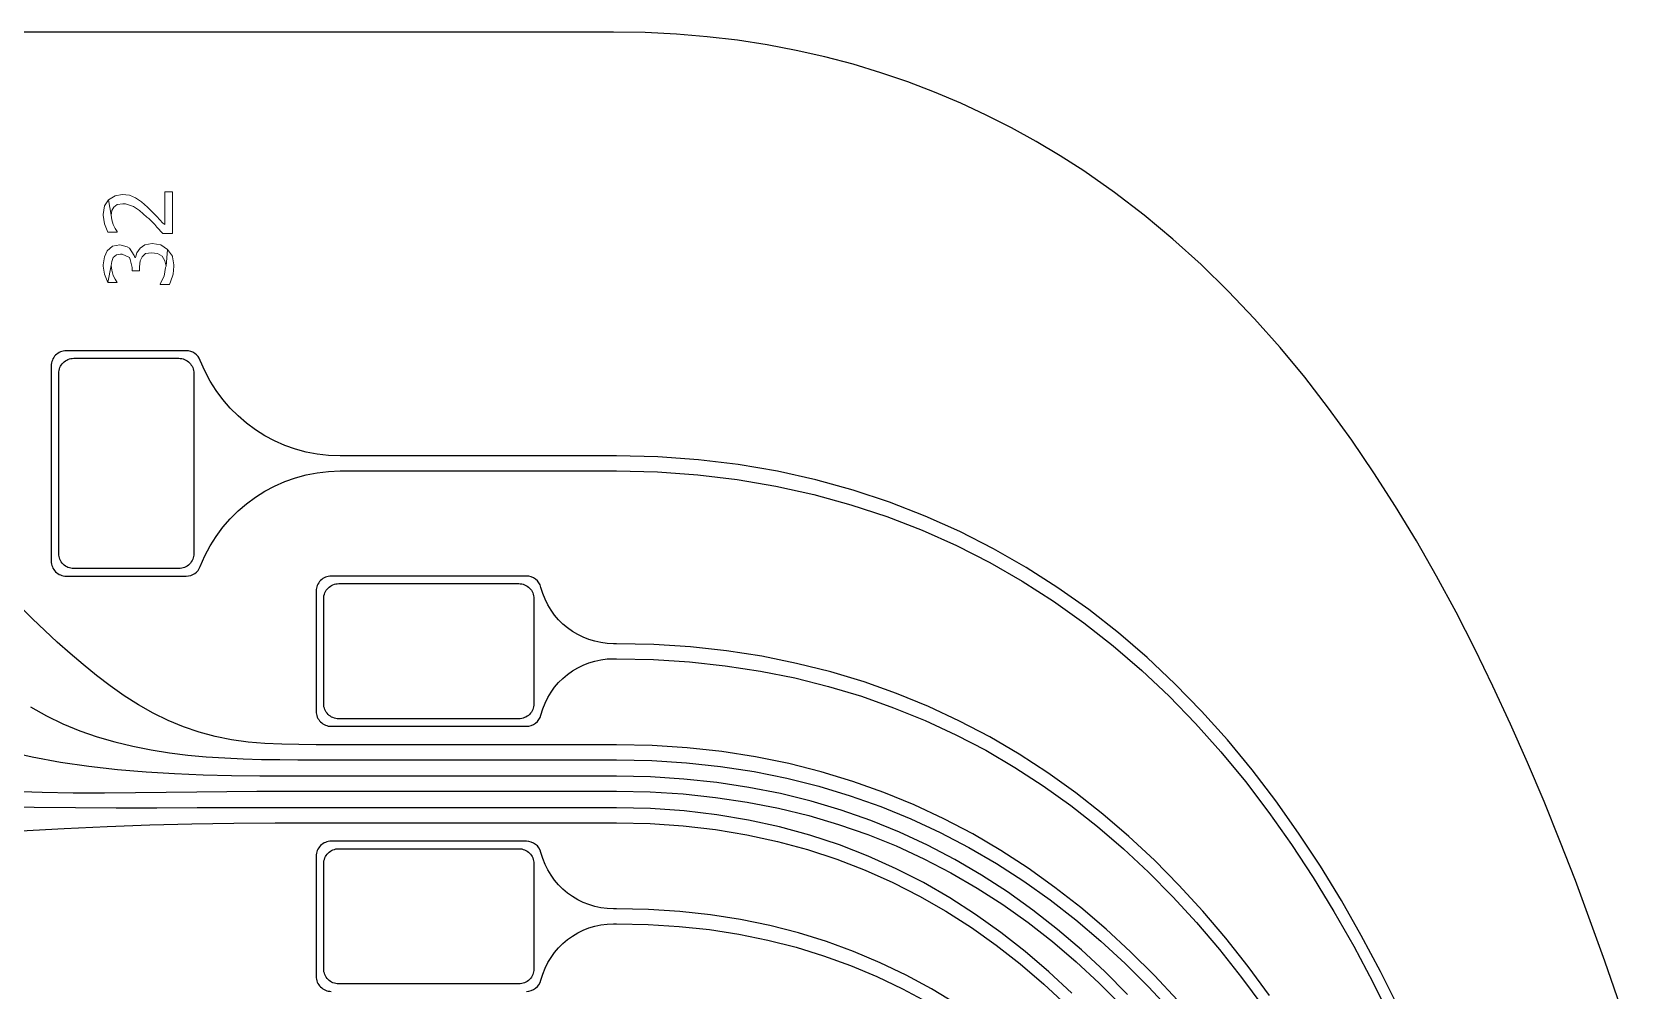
# Model space of a CAD drawing. Header units: millimetres. Extents: x 0 to 17.1, y 0 to 7.7.
# Drawn here: x 5.739 to 7.872, y 6.373 to 7.65 of the extents above; entities that cross this region are included whole.
import ezdxf

# ---------------------------------------------------------------- set-up
doc = ezdxf.new("R2010")
doc.units = ezdxf.units.MM
doc.header["$MEASUREMENT"] = 0
doc.layers.add('Insulation', color=112, linetype='Continuous')
doc.layers.add('Metal', color=52, linetype='Continuous')

msp = doc.modelspace()

# ---------------------------------------------------------------- linework, layer by layer
at = {"layer": 'Insulation'}
msp.add_lwpolyline([(7.8718, 6.3047), (7.8345, 6.4129), (7.7951, 6.52), (7.7745, 6.5729), (7.7533, 6.6253), (7.7314, 6.6771), (7.7088, 6.7283), (7.6853, 6.7788), (7.6611, 6.8285), (7.6361, 6.8774), (7.6102, 6.9253), (7.5833, 6.9723), (7.5556, 7.0182), (7.5268, 7.063), (7.4971, 7.1067), (7.4663, 7.1491), (7.4345, 7.1902), (7.4016, 7.2299), (7.3677, 7.2682), (7.3326, 7.3051), (7.2964, 7.3404), (7.259, 7.3741), (7.2205, 7.4061), (7.1809, 7.4364), (7.14, 7.465), (7.1086, 7.4852), (7.0765, 7.5043), (7.0437, 7.5224), (7.0103, 7.5394), (6.9762, 7.5552), (6.9414, 7.5699), (6.9059, 7.5835), (6.8697, 7.5958), (6.8328, 7.607), (6.7953, 7.6169), (6.7571, 7.6256), (6.7182, 7.6329), (6.6786, 7.639), (6.6384, 7.6438), (6.5975, 7.6472), (6.5559, 7.6493), (6.5137, 7.65), (3.3444, 7.65)], dxfattribs=at)
for points in [[(5.7945, 6.9355, -0.414214), (5.7745, 6.9555), (5.7745, 7.1955, -0.414214), (5.7945, 7.2155), (5.9345, 7.2155, -0.414214), (5.9545, 7.1955), (5.9545, 6.9555, -0.414214), (5.9345, 6.9355)], [(6.1475, 6.7355, -0.414214), (6.1275, 6.7555), (6.1275, 6.8955, -0.414214), (6.1475, 6.9155), (6.3875, 6.9155, -0.414214), (6.4075, 6.8955), (6.4075, 6.7555, -0.414214), (6.3875, 6.7355)], [(6.1475, 6.3825, -0.414214), (6.1275, 6.4025), (6.1275, 6.5425, -0.414214), (6.1475, 6.5625), (6.3875, 6.5625, -0.414214), (6.4075, 6.5425), (6.4075, 6.4025, -0.414214), (6.3875, 6.3825)]]:
    msp.add_lwpolyline(points, format="xyb", close=True, dxfattribs=at)
at = {"layer": 'Metal', "lineweight": 0}
for points in [[(5.8337, 7.407), (5.8337, 7.4061), (5.8355, 7.3945), (5.84, 7.3837), (5.8525, 7.3837), (5.8525, 7.3846), (5.8498, 7.3882), (5.8471, 7.3936), (5.8454, 7.3998), (5.8445, 7.4061), (5.8409, 7.4267), (5.8355, 7.4186)], [(5.8409, 7.4267), (5.8445, 7.4061), (5.8454, 7.4124), (5.848, 7.4168), (5.8525, 7.4204), (5.8597, 7.4213), (5.8633, 7.4213), (5.874, 7.4177), (5.874, 7.4177), (5.882, 7.4124), (5.8919, 7.4034), (5.8946, 7.4016), (5.9026, 7.3936), (5.9053, 7.39), (5.9134, 7.3819), (5.9259, 7.3819), (5.9259, 7.4374), (5.916, 7.4374), (5.916, 7.3936), (5.9134, 7.3954), (5.9053, 7.4043), (5.8999, 7.4097), (5.8928, 7.4168), (5.8847, 7.424), (5.8767, 7.4294), (5.8686, 7.4329), (5.8588, 7.4338), (5.8498, 7.432)], [(5.8337, 7.3399), (5.8337, 7.3381), (5.8355, 7.3274), (5.8355, 7.3274), (5.84, 7.3166), (5.8445, 7.339), (5.8454, 7.3444), (5.8471, 7.3497), (5.8516, 7.3533), (5.857, 7.3542), (5.8588, 7.3542), (5.8686, 7.3497), (5.8695, 7.3471), (5.8722, 7.3363), (5.8722, 7.3318), (5.882, 7.3318), (5.882, 7.3372), (5.8829, 7.3453), (5.8856, 7.3506), (5.8901, 7.3551), (5.8981, 7.356), (5.9062, 7.3551), (5.9125, 7.3515), (5.916, 7.3453), (5.9178, 7.3381), (5.9196, 7.3605), (5.9107, 7.3667), (5.9107, 7.3667), (5.899, 7.3685), (5.8892, 7.3667), (5.8829, 7.3623), (5.8785, 7.356), (5.8767, 7.3497), (5.8758, 7.3497), (5.8749, 7.3524), (5.8686, 7.3623), (5.8659, 7.3641), (5.8561, 7.3667), (5.8463, 7.3649), (5.8391, 7.3587), (5.8355, 7.3506)], [(5.9098, 7.3149), (5.9098, 7.314), (5.9223, 7.314), (5.9223, 7.314), (5.9259, 7.3247), (5.9268, 7.3274), (5.9277, 7.3381), (5.9277, 7.3399), (5.9259, 7.3506), (5.9259, 7.3515), (5.9196, 7.3605), (5.9178, 7.3381), (5.9169, 7.3363), (5.9151, 7.3247), (5.9151, 7.3247)], [(5.84, 7.3166), (5.8525, 7.3166), (5.8525, 7.3166), (5.8498, 7.3211), (5.8471, 7.3256), (5.8454, 7.3327), (5.8445, 7.339)]]:
    msp.add_lwpolyline(points, close=True, dxfattribs=at)
at = {"layer": 'Metal'}
for points in [[(7.5598, 6.3501), (7.5354, 6.399), (7.5099, 6.4469), (7.4833, 6.4936), (7.4554, 6.5392), (7.4264, 6.5834), (7.396, 6.6262), (7.3644, 6.6676), (7.3315, 6.7074), (7.2972, 6.7456), (7.2616, 6.7822), (7.2247, 6.8169), (7.1864, 6.8499), (7.1468, 6.8809), (7.1058, 6.91), (7.0636, 6.9371), (7.02, 6.962), (6.9751, 6.9849), (6.9289, 7.0055), (6.8815, 7.0239), (6.8328, 7.04), (6.783, 7.0537), (6.732, 7.0651), (6.6799, 7.0739), (6.6268, 7.0803), (6.5726, 7.0842), (6.5175, 7.0855), (6.1494, 7.0855, -0.30896), (5.9631, 7.2128, 0.30896), (5.9445, 7.2255), (5.7845, 7.2255, 0.414214), (5.7645, 7.2055), (5.7645, 6.9455, 0.414214), (5.7845, 6.9255), (5.9445, 6.9255, 0.30896), (5.9631, 6.9382, -0.30896), (6.1494, 7.0655), (6.5175, 7.0655), (6.5721, 7.0642), (6.6258, 7.0604), (6.6784, 7.0541), (6.73, 7.0454), (6.7804, 7.0342), (6.8297, 7.0206), (6.8779, 7.0048), (6.9248, 6.9866), (6.9705, 6.9662), (7.0149, 6.9436), (7.058, 6.9189), (7.0998, 6.8921), (7.1403, 6.8634), (7.1795, 6.8326), (7.2173, 6.8), (7.2538, 6.7655), (7.289, 6.7293), (7.3229, 6.6914), (7.3555, 6.6518), (7.3868, 6.6107), (7.4169, 6.5682), (7.4457, 6.5242), (7.4733, 6.479), (7.4998, 6.4325), (7.5251, 6.3849), (7.5493, 6.3362)], [(7.3877, 6.3669), (7.359, 6.4057), (7.3294, 6.4432), (7.2987, 6.4793), (7.2669, 6.514), (7.2342, 6.5471), (7.2003, 6.5787), (7.1654, 6.6087), (7.1294, 6.637), (7.0923, 6.6635), (7.0541, 6.6883), (7.0149, 6.7113), (6.9746, 6.7325), (6.9332, 6.7518), (6.8908, 6.7691), (6.8474, 6.7845), (6.803, 6.7979), (6.7576, 6.8093), (6.7113, 6.8187), (6.6641, 6.826), (6.6161, 6.8313), (6.5672, 6.8344), (6.5175, 6.8355), (6.5137, 6.8355, -0.341999), (6.4169, 6.9105, 0.341999), (6.3975, 6.9255), (6.1375, 6.9255, 0.414214), (6.1175, 6.9055), (6.1175, 6.7455, 0.414214), (6.1375, 6.7255), (6.3975, 6.7255, 0.341999), (6.4169, 6.7405, -0.341999), (6.5137, 6.8155), (6.5175, 6.8155), (6.5667, 6.8145), (6.615, 6.8114), (6.6626, 6.8062), (6.7093, 6.7991), (6.7551, 6.7899), (6.7999, 6.7787), (6.8438, 6.7655), (6.8868, 6.7503), (6.9287, 6.7333), (6.9696, 6.7143), (7.0095, 6.6935), (7.0483, 6.6708), (7.0861, 6.6463), (7.1228, 6.6201), (7.1584, 6.5921), (7.193, 6.5625), (7.2265, 6.5313), (7.2589, 6.4984), (7.2904, 6.4641), (7.3208, 6.4283), (7.3502, 6.3911), (7.3786, 6.3526)], [(6.9702, 6.3558), (6.9373, 6.3757), (6.9036, 6.394), (6.869, 6.4107), (6.8335, 6.4256), (6.7972, 6.4388), (6.76, 6.4504), (6.7219, 6.4602), (6.6829, 6.4682), (6.6429, 6.4744), (6.6021, 6.4789), (6.5603, 6.4816), (6.5175, 6.4825), (6.5137, 6.4825, -0.341999), (6.4169, 6.5575, 0.341999), (6.3975, 6.5725), (6.1375, 6.5725, 0.414214), (6.1175, 6.5525), (6.1175, 6.3925, 0.414214), (6.1375, 6.3725)], [(6.3975, 6.3725, 0.341999), (6.4169, 6.3875, -0.341999), (6.5137, 6.4625), (6.5175, 6.4625), (6.5597, 6.4616), (6.601, 6.459), (6.6413, 6.4547), (6.6807, 6.4486), (6.7193, 6.4408), (6.7569, 6.4312), (6.7936, 6.42), (6.8295, 6.407), (6.8645, 6.3924), (6.8987, 6.3761), (6.932, 6.3582)]]:
    msp.add_lwpolyline(points, format="xyb", dxfattribs=at)
for points in [[(7.265, 6.3607), (7.2342, 6.3937), (7.2025, 6.4253), (7.1699, 6.4554), (7.1363, 6.484), (7.1017, 6.511), (7.0662, 6.5364), (7.0297, 6.5601), (6.9922, 6.5821), (6.9537, 6.6023), (6.9143, 6.6208), (6.8739, 6.6374), (6.8325, 6.6521), (6.7902, 6.665), (6.747, 6.6759), (6.7028, 6.6849), (6.6578, 6.6919), (6.6119, 6.697), (6.5651, 6.7), (6.5175, 6.701), (6.1175, 6.701), (6.0946, 6.7011), (6.0719, 6.7015), (6.0493, 6.7025), (6.0269, 6.7045), (6.0048, 6.7075), (5.9831, 6.7118), (5.9617, 6.7175), (5.9407, 6.7246), (5.9202, 6.733), (5.9002, 6.7429), (5.8806, 6.754), (5.8615, 6.7662), (5.8429, 6.7793), (5.8247, 6.7931), (5.8069, 6.8076), (5.7896, 6.8225), (5.7726, 6.8377), (5.756, 6.8532), (5.7397, 6.8687), (5.7236, 6.8844)], [(5.7368, 6.7512), (5.758, 6.7394), (5.7799, 6.7288), (5.8024, 6.7196), (5.8255, 6.7115), (5.8492, 6.7046), (5.8732, 6.6989), (5.8975, 6.6941), (5.9219, 6.6902), (5.9465, 6.6872), (5.9711, 6.6849), (5.9956, 6.6833), (6.0201, 6.6822), (6.0446, 6.6815), (6.0689, 6.6811), (6.0932, 6.681), (6.1175, 6.681), (6.5175, 6.681), (6.5646, 6.68), (6.6108, 6.677), (6.6562, 6.6721), (6.7008, 6.6653), (6.7444, 6.6565), (6.7872, 6.6457), (6.829, 6.6331), (6.8699, 6.6187), (6.9099, 6.6024), (6.9489, 6.5842), (6.9869, 6.5643), (7.024, 6.5427), (7.0601, 6.5193), (7.0953, 6.4943), (7.1295, 6.4676), (7.1628, 6.4394), (7.1951, 6.4096), (7.2265, 6.3784), (7.257, 6.3457)], [(7.1985, 6.3684), (7.1683, 6.3988), (7.1372, 6.4277), (7.1052, 6.455), (7.0724, 6.4808), (7.0387, 6.5049), (7.004, 6.5274), (6.9685, 6.5482), (6.932, 6.5672), (6.8946, 6.5846), (6.8563, 6.6001), (6.8171, 6.6139), (6.777, 6.6258), (6.7359, 6.6359), (6.694, 6.6442), (6.6512, 6.6507), (6.6075, 6.6553), (6.5629, 6.6581), (6.5175, 6.659), (6.1175, 6.659), (6.08, 6.659), (6.0424, 6.6592), (6.0047, 6.6597), (5.9669, 6.6606), (5.9289, 6.6622), (5.8909, 6.6645), (5.8528, 6.6677), (5.8147, 6.672), (5.7767, 6.6775), (5.739, 6.6844), (5.7016, 6.6929)], [(5.7107, 6.6393), (5.7523, 6.6377), (5.7939, 6.637), (5.8355, 6.6369), (5.8768, 6.6372), (5.9177, 6.6377), (5.9583, 6.6382), (5.9986, 6.6386), (6.0384, 6.6389), (6.078, 6.639), (6.1175, 6.639), (6.5175, 6.639), (6.5624, 6.6381), (6.6064, 6.6354), (6.6496, 6.6309), (6.6919, 6.6246), (6.7333, 6.6165), (6.7739, 6.6066), (6.8135, 6.5949), (6.8523, 6.5815), (6.8901, 6.5662), (6.9271, 6.5492), (6.9631, 6.5305), (6.9983, 6.5101), (7.0325, 6.488), (7.0659, 6.4642), (7.0984, 6.4388), (7.13, 6.4118), (7.1608, 6.3833), (7.1908, 6.3533)], [(7.1244, 6.37), (7.0937, 6.3986), (7.0621, 6.4256), (7.0295, 6.4511), (6.9961, 6.4749), (6.9618, 6.497), (6.9264, 6.5173), (6.8901, 6.5359), (6.8529, 6.5526), (6.8146, 6.5675), (6.7753, 6.5805), (6.7349, 6.5915), (6.6936, 6.6006), (6.6511, 6.6078), (6.6077, 6.6129), (6.5631, 6.616), (6.5175, 6.617), (6.1175, 6.617), (6.0648, 6.617), (6.012, 6.6169), (5.9588, 6.6168), (5.9052, 6.6167), (5.8512, 6.6166), (5.7967, 6.6168), (5.7419, 6.6174), (5.6868, 6.6188)], [(5.7238, 6.5865), (5.7818, 6.5894), (5.8392, 6.5921), (5.8959, 6.5942), (5.952, 6.5957), (6.0076, 6.5966), (6.0627, 6.5969), (6.1175, 6.597), (6.5175, 6.597), (6.5626, 6.596), (6.6066, 6.593), (6.6495, 6.588), (6.6914, 6.581), (6.7323, 6.5721), (6.7722, 6.5613), (6.811, 6.5486), (6.8488, 6.534), (6.8856, 6.5175), (6.9215, 6.4993), (6.9564, 6.4793), (6.9904, 6.4575), (7.0234, 6.4341), (7.0556, 6.409), (7.0869, 6.3823), (7.1173, 6.354)]]:
    msp.add_lwpolyline(points, dxfattribs=at)

doc.saveas('drawing.dxf')
